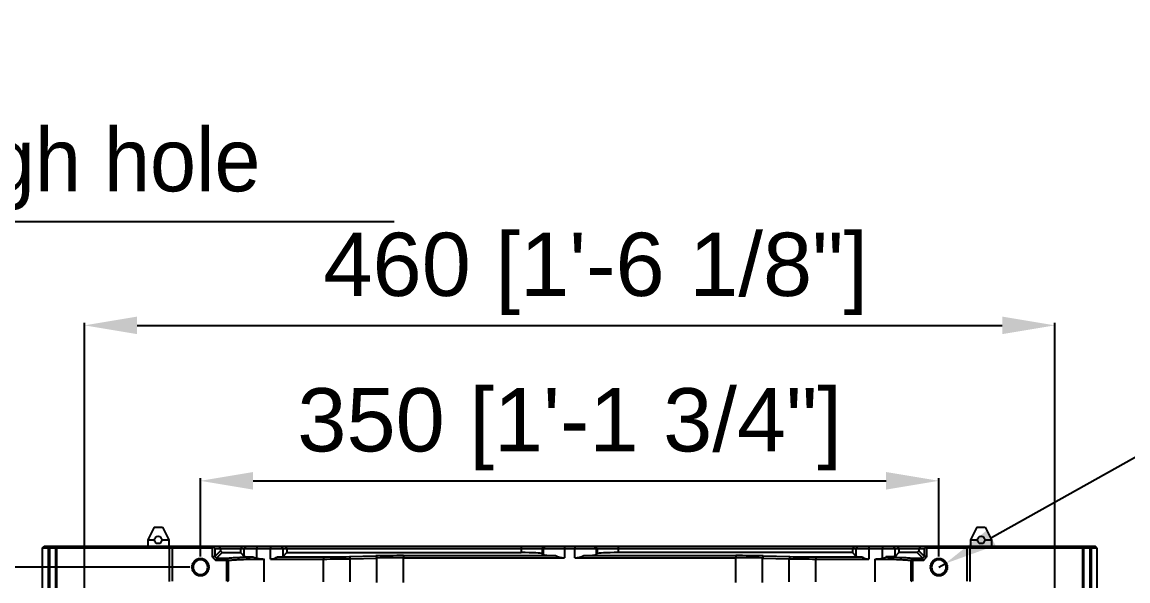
# Model space of a CAD drawing. Header units: millimetres. Extents: x -1070 to 42146, y 1440 to 12921.
# Drawn here: x 6735 to 7259, y 3751 to 4016 of the extents above; entities that cross this region are included whole.
import ezdxf

# ---------------------------------------------------------------- set-up
doc = ezdxf.new("R2010")
doc.units = ezdxf.units.MM
doc.linetypes.add('HIDDEN', pattern=[0.2, 0.1, -0.1])
for name, color, linetype in [('DIM', 4, 'Continuous'), ('DINGWEIZHU实线CONTINUOUS', 7, 'Continuous'), ('DW-PLUS-XIANGTI隐藏线HIDDEN', 7, 'Continuous')]:
    doc.layers.add(name, color=color, linetype=linetype)
doc.styles.get("Standard").update_dxf_attribs({"font": 'arial.ttf'})
doc.dimstyles.new('ISO-200', dxfattribs={"dimtxt": 30, "dimasz": 25, "dimexe": 1.25, "dimexo": 5, "dimgap": 5, "dimtad": 1, "dimtoh": 1, "dimdec": 1, "dimdsep": 46, "dimtxsty": 'Standard', "dimcen": 2.5, "dimadec": 0, "dimazin": 0, "dimtfac": 1, "dimtdec": 1, "dimtmove": 0, "dimatfit": 3, "dimfxl": 1, "dimarcsym": 0})

# ---------------------------------------------------------------- blocks, each defined once
blk = doc.blocks.new('*D143')
at = {"layer": 'Defpoints', "color": 0, "transparency": 16777216}
for p in [(7224.27, 3872.5), (6764.27, 3662.83), (7224.27, 3662.83)]:
    blk.add_point(p, dxfattribs=at)
at = {"layer": 'DIM', "color": 0, "lineweight": -2, "transparency": 16777216}
for p, q in [((6764.27, 3667.83), (6764.27, 3873.75)), ((7224.27, 3667.83), (7224.27, 3873.75)), ((6789.27, 3872.5), (7199.27, 3872.5))]:
    blk.add_line(p, q, dxfattribs=at)
at = {"layer": 'DIM', "color": 0, "transparency": 16777216}
for points in [[(6789.27, 3876.66), (6789.27, 3868.33), (6764.27, 3872.5)], [(7199.27, 3876.66), (7199.27, 3868.33), (7224.27, 3872.5)]]:
    blk.add_solid(points, dxfattribs=at)
at = {"layer": 'DIM', "color": 0, "lineweight": -3, "transparency": 16777216, "insert": (7006.63, 3896.92), "char_height": 30, "attachment_point": 5}
blk.add_mtext('460 [1\'-6 1/8"]', dxfattribs=at)
blk = doc.blocks.new('*D144')
at = {"layer": 'Defpoints', "color": 0, "transparency": 16777216}
for p in [(7169.27, 3798.77), (6819.27, 3757.83), (7169.27, 3757.83)]:
    blk.add_point(p, dxfattribs=at)
at = {"layer": 'DIM', "color": 0, "lineweight": -2, "transparency": 16777216}
for p, q in [((6819.27, 3762.83), (6819.27, 3800.02)), ((7169.27, 3762.83), (7169.27, 3800.02)), ((6844.27, 3798.77), (7144.27, 3798.77))]:
    blk.add_line(p, q, dxfattribs=at)
at = {"layer": 'DIM', "color": 0, "transparency": 16777216}
for points in [[(6844.27, 3802.94), (6844.27, 3794.6), (6819.27, 3798.77)], [(7144.27, 3802.94), (7144.27, 3794.6), (7169.27, 3798.77)]]:
    blk.add_solid(points, dxfattribs=at)
at = {"layer": 'DIM', "color": 0, "lineweight": -3, "transparency": 16777216, "insert": (6994.27, 3823.19), "char_height": 30, "attachment_point": 5}
blk.add_mtext('350 [1\'-1 3/4"]', dxfattribs=at)
blk = doc.blocks.new('*D145')
at = {"layer": 'Defpoints', "color": 0, "transparency": 16777216}
for p in [(6819.27, 3757.83), (6661.75, 2777.83), (6819.27, 2777.83)]:
    blk.add_point(p, dxfattribs=at)
at = {"layer": 'DIM', "color": 0, "lineweight": -2, "transparency": 16777216}
for p, q in [((6814.27, 3757.83), (6660.5, 3757.83)), ((6661.75, 3732.83), (6661.75, 2802.83)), ((6814.27, 2777.83), (6660.5, 2777.83))]:
    blk.add_line(p, q, dxfattribs=at)
at = {"layer": 'DIM', "color": 0, "transparency": 16777216}
for points in [[(6657.58, 3732.83), (6665.92, 3732.83), (6661.75, 3757.83)], [(6657.58, 2802.83), (6665.92, 2802.83), (6661.75, 2777.83)]]:
    blk.add_solid(points, dxfattribs=at)
at = {"layer": 'DIM', "color": 0, "lineweight": -3, "transparency": 16777216, "insert": (6637.33, 3267.83), "char_height": 30, "attachment_point": 5, "rotation": 90}
blk.add_mtext('980 [3\'-2 5/8"]', dxfattribs=at)
blk = doc.blocks.new('*D114')
at = {"layer": 'Defpoints', "color": 0, "transparency": 16777216}
for p in [(6349.09, 3665.69), (6347.28, 3659.97)]:
    blk.add_point(p, dxfattribs=at)
at = {"layer": 'DIM', "color": 0, "lineweight": -2, "transparency": 16777216}
for p, q in [((6430.34, 3921.55), (6356.66, 3689.51)), ((6911.05, 3921.55), (6430.34, 3921.55)), ((6347.28, 3659.97), (6349.09, 3665.69)), ((6339.71, 3636.14), (6332.15, 3612.31))]:
    blk.add_line(p, q, dxfattribs=at)
at = {"layer": 'DIM', "color": 0, "transparency": 16777216}
for points in [[(6352.69, 3690.77), (6360.63, 3688.25), (6349.09, 3665.69)], [(6335.74, 3637.4), (6343.68, 3634.88), (6347.28, 3659.97)]]:
    blk.add_solid(points, dxfattribs=at)
at = {"layer": 'DIM', "color": 0, "lineweight": -3, "transparency": 16777216, "insert": (6673.2, 3946.55), "char_height": 30, "attachment_point": 5}
blk.add_mtext('{\\fGulim|b0|i0|c134|p0;4-\\fGulim|b0|i0|c0|p0;%%C\\fGulim|b0|i0|c134|p0;6.5 through hole}', dxfattribs=at)
blk = doc.blocks.new('*D116')
at = {"layer": 'Defpoints', "color": 0, "transparency": 16777216}
for p in [(7227.33, 3664.53), (7224.27, 3662.83)]:
    blk.add_point(p, dxfattribs=at)
at = {"layer": 'DIM', "color": 0, "lineweight": -2, "transparency": 16777216}
for p, q in [((7328.83, 3721.32), (7249.15, 3676.74)), ((7609.55, 3721.32), (7328.83, 3721.32)), ((7224.27, 3662.83), (7227.33, 3664.53))]:
    blk.add_line(p, q, dxfattribs=at)
at = {"layer": 'DIM', "color": 0, "transparency": 16777216}
blk.add_solid([(7247.11, 3680.38), (7251.18, 3673.1), (7227.33, 3664.53)], dxfattribs=at)
at = {"layer": 'DIM', "color": 0, "lineweight": -3, "transparency": 16777216, "insert": (7471.69, 3741.32), "char_height": 30, "width": 90.4762, "attachment_point": 5}
blk.add_mtext('{\\fGulim|b0|i0|c134|p0;4-\\fGulim|b0|i0|c0|p0;%%C\\fGulim|b0|i0|c134|p0;8*20mm}', dxfattribs=at)
blk = doc.blocks.new('*D117')
at = {"layer": 'Defpoints', "color": 0, "transparency": 16777216}
for p in [(7169.27, 3757.83), (7172.33, 3759.53)]:
    blk.add_point(p, dxfattribs=at)
at = {"layer": 'DIM', "color": 0, "lineweight": -2, "transparency": 16777216}
for p, q in [((7273.83, 3816.32), (7194.15, 3771.74)), ((7597.41, 3816.32), (7273.83, 3816.32)), ((7169.27, 3757.83), (7172.33, 3759.53))]:
    blk.add_line(p, q, dxfattribs=at)
at = {"layer": 'DIM', "color": 0, "transparency": 16777216}
blk.add_solid([(7192.11, 3775.38), (7196.18, 3768.1), (7172.33, 3759.53)], dxfattribs=at)
at = {"layer": 'DIM', "color": 0, "lineweight": -3, "transparency": 16777216, "insert": (7438.12, 3861.32), "char_height": 30, "width": 329.3045, "attachment_point": 5}
blk.add_mtext('{\\fGulim|b0|i0|c134|p0;4-M8 through hole}', dxfattribs=at)

msp = doc.modelspace()

# ---------------------------------------------------------------- linework, layer by layer
at = {"color": 7, "linetype": 'Continuous', "lineweight": -3}
for p, q in [((7187.275, 3776.726), (7184.275, 3770.726)), ((7187.275, 3776.726), (7191.275, 3776.726)), ((7191.275, 3776.726), (7194.275, 3770.726)), ((7184.275, 3770.726), (7184.275, 3767.726)), ((7184.275, 3770.726), (7187.525, 3770.726)), ((7191.025, 3770.726), (7194.275, 3770.726)), ((7194.275, 3770.726), (7194.275, 3767.726)), ((6744.375, 3766.926), (6745.175, 3767.726)), ((6744.375, 3684.931), (6744.375, 3766.926)), ((6744.375, 3766.926), (6747.082, 3766.926)), ((6745.175, 3767.726), (6747.082, 3767.726)), ((6747.082, 3767.726), (6747.647, 3767.726)), ((6747.647, 3767.726), (6747.082, 3766.926)), ((6747.082, 3766.926), (6747.789, 3766.926)), ((6747.082, 3766.926), (6747.082, 3684.706)), ((6747.647, 3767.726), (6747.789, 3767.726)), ((6747.789, 3767.726), (6750.752, 3767.726)), ((6747.789, 3767.726), (6747.789, 3766.926)), ((6747.789, 3766.926), (6747.789, 3684.668)), ((6747.789, 3766.926), (6750.752, 3766.926)), ((6750.752, 3767.726), (6751.813, 3767.726)), ((6750.752, 3767.726), (6750.752, 3766.926)), ((6750.752, 3766.926), (6751.247, 3766.926)), ((6750.752, 3684.668), (6750.752, 3766.926)), ((6751.459, 3767.226), (6751.247, 3766.926)), ((6751.247, 3766.926), (6751.813, 3766.926)), ((6751.247, 3684.641), (6751.247, 3766.926)), ((6751.813, 3767.726), (6751.459, 3767.226)), ((6751.813, 3767.726), (6794.175, 3767.726)), ((6751.813, 3766.926), (6794.175, 3766.926)), ((6794.175, 3767.726), (6795.275, 3767.726)), ((6794.175, 3766.926), (6795.275, 3766.926)), ((6795.275, 3767.726), (6795.775, 3767.726)), ((6795.275, 3766.926), (6795.775, 3766.926)), ((6795.775, 3767.726), (6802.775, 3767.726)), ((6795.775, 3766.926), (6802.775, 3766.926)), ((6802.775, 3767.726), (6803.275, 3767.726)), ((6802.775, 3766.926), (6803.275, 3766.926)), ((6803.275, 3767.726), (6804.375, 3767.726)), ((6803.275, 3766.926), (6804.375, 3766.926)), ((6804.375, 3767.726), (6804.677, 3767.726)), ((6804.375, 3766.926), (6804.677, 3766.926)), ((6804.677, 3767.726), (6804.877, 3767.726)), ((6804.677, 3766.926), (6804.877, 3767.009)), ((6804.677, 3750.993), (6804.677, 3766.926)), ((6804.877, 3767.726), (6805.174, 3767.726)), ((6805.174, 3767.726), (6804.877, 3767.009)), ((6804.877, 3767.009), (6805.174, 3767.009)), ((6805.174, 3767.726), (6805.842, 3767.726)), ((6805.174, 3767.009), (6805.842, 3767.009)), ((6805.842, 3767.726), (6806.139, 3767.726)), ((6805.998, 3767.384), (6805.842, 3767.009)), ((6805.842, 3767.009), (6806.042, 3766.926)), ((6806.139, 3767.726), (6805.998, 3767.384)), ((6806.042, 3766.926), (6825.069, 3766.926)), ((6806.042, 3752.07), (6806.042, 3766.926)), ((6806.139, 3767.726), (6825.058, 3767.726)), ((6825.058, 3767.726), (6825.069, 3767.726)), ((6825.463, 3767.3), (6825.058, 3767.726)), ((6825.069, 3767.726), (6825.463, 3767.726)), ((6825.069, 3766.926), (6825.463, 3767.3)), ((6825.069, 3762.588), (6825.069, 3766.926)), ((6825.069, 3762.588), (6825.91, 3762.962)), ((6825.463, 3767.726), (6826.068, 3767.726)), ((6826.068, 3766.726), (6825.463, 3767.3)), ((6826.068, 3762.82), (6825.91, 3762.962)), ((6825.91, 3762.962), (6827.011, 3761.861)), ((6826.068, 3767.726), (6827.826, 3767.726)), ((6826.068, 3766.726), (6826.068, 3762.82)), ((6826.068, 3766.726), (6827.826, 3766.726)), ((6826.068, 3762.82), (6828.775, 3765.527)), ((6826.869, 3762.019), (6829.576, 3764.726)), ((6827.826, 3767.726), (6828.775, 3767.726)), ((6828.775, 3766.726), (6827.826, 3767.726)), ((6827.826, 3766.726), (6828.775, 3766.726)), ((6828.775, 3767.726), (6838.275, 3767.726)), ((6828.775, 3766.726), (6828.775, 3765.527)), ((6828.775, 3766.726), (6838.275, 3766.726)), ((6828.775, 3765.527), (6829.576, 3764.726)), ((6829.576, 3764.726), (6838.275, 3764.726)), ((6838.275, 3767.726), (6839.224, 3767.726)), ((6838.275, 3766.726), (6839.224, 3767.726)), ((6838.275, 3766.726), (6838.275, 3764.726)), ((6838.275, 3766.726), (6839.224, 3766.726)), ((6838.275, 3764.726), (6840.068, 3762.933)), ((6839.224, 3767.726), (6840.068, 3767.726)), ((6839.224, 3766.726), (6840.068, 3766.726)), ((6840.068, 3767.726), (6841.066, 3767.726)), ((6841.066, 3767.726), (6840.068, 3766.726)), ((6840.068, 3766.726), (6841.929, 3766.726)), ((6840.068, 3762.933), (6840.068, 3766.726)), ((6841.066, 3767.726), (6841.145, 3767.726)), ((6841.145, 3767.726), (6842.618, 3767.726)), ((6841.929, 3766.726), (6843.151, 3766.726)), ((6842.618, 3767.726), (6843.64, 3767.726)), ((6843.151, 3766.726), (6843.837, 3766.726)), ((6843.64, 3767.726), (6846.059, 3767.726)), ((6843.837, 3766.726), (6846.059, 3766.726)), ((6846.059, 3767.726), (6852.49, 3767.726)), ((6846.059, 3767.726), (6846.059, 3766.726)), ((6846.059, 3762.007), (6846.059, 3766.726)), ((6846.059, 3766.726), (6852.49, 3766.726)), ((6852.49, 3767.726), (6853.136, 3767.726)), ((6852.49, 3767.726), (6852.49, 3766.726)), ((6852.49, 3766.726), (6853.246, 3766.726)), ((6852.49, 3761.686), (6852.49, 3766.726)), ((6853.136, 3767.726), (6854.909, 3767.726)), ((6853.246, 3766.726), (6854.712, 3766.726)), ((6854.712, 3766.726), (6855.398, 3766.726)), ((6854.909, 3767.726), (6855.932, 3767.726)), ((6855.398, 3766.726), (6856.62, 3766.726)), ((6855.932, 3767.726), (6857.483, 3767.726)), ((6856.62, 3766.726), (6858.394, 3766.726)), ((6857.483, 3767.726), (6858.481, 3767.726)), ((6857.483, 3767.726), (6858.481, 3766.726)), ((6858.394, 3766.726), (6858.481, 3766.726)), ((6858.481, 3767.726), (6859.326, 3767.726)), ((6858.481, 3762.933), (6858.481, 3766.726)), ((6858.481, 3766.726), (6859.326, 3766.726)), ((6858.481, 3762.933), (6860.275, 3764.726)), ((6859.326, 3767.726), (6860.275, 3767.726)), ((6860.275, 3766.726), (6859.326, 3767.726)), ((6859.326, 3766.726), (6860.275, 3766.726)), ((6860.275, 3767.726), (6971.285, 3767.726)), ((6860.275, 3766.726), (6860.275, 3764.726)), ((6860.275, 3766.726), (6971.285, 3766.726)), ((6860.275, 3764.726), (6971.285, 3764.726)), ((6889.88, 3762.827), (6902.486, 3763.135)), ((6902.486, 3763.135), (6902.909, 3762.136)), ((6915.587, 3763.287), (6915.587, 3762.289)), ((6915.587, 3763.287), (6987.503, 3763.287)), ((6971.285, 3767.726), (6972.415, 3767.726)), ((6971.285, 3767.726), (6971.285, 3766.726)), ((6971.285, 3766.726), (6972.295, 3766.726)), ((6971.285, 3766.726), (6971.285, 3764.726)), ((6972.295, 3766.726), (6973.295, 3766.726)), ((6972.415, 3767.726), (6973.511, 3767.726)), ((6973.295, 3766.726), (6979.766, 3766.726)), ((6973.511, 3767.726), (6979.252, 3767.726)), ((6979.252, 3767.726), (6982.15, 3767.726)), ((6979.766, 3766.726), (6981.271, 3766.726)), ((6982.27, 3767.726), (6981.271, 3766.726)), ((6981.271, 3766.726), (6981.271, 3764.229)), ((6981.271, 3766.726), (6981.766, 3766.726)), ((6981.271, 3764.229), (6981.766, 3763.734)), ((6982.765, 3767.726), (6981.766, 3766.726)), ((6981.766, 3766.726), (6983.851, 3766.726)), ((6981.766, 3766.726), (6981.766, 3763.734)), ((6982.15, 3767.726), (6982.27, 3767.726)), ((6982.27, 3767.726), (6982.765, 3767.726)), ((6982.765, 3767.726), (6982.863, 3767.726)), ((6982.863, 3767.726), (6984.123, 3767.726)), ((6983.851, 3766.726), (6985.245, 3766.726)), ((6984.123, 3767.726), (6989.062, 3767.726)), ((6985.245, 3766.726), (6989.742, 3766.726)), ((6989.062, 3767.726), (6991.753, 3767.726)), ((6989.742, 3766.726), (6991.753, 3766.726)), ((6991.753, 3767.726), (6996.797, 3767.726)), ((6991.753, 3767.726), (6991.753, 3766.726)), ((6991.753, 3766.726), (6991.753, 3762.289)), ((6991.753, 3766.726), (6996.797, 3766.726)), ((6996.797, 3767.726), (6997.721, 3767.726)), ((6996.797, 3767.726), (6996.797, 3766.726)), ((6996.797, 3762.289), (6996.797, 3766.726)), ((6996.797, 3766.726), (6997.807, 3766.726)), ((6997.721, 3767.726), (6999.488, 3767.726)), ((6997.807, 3766.726), (6998.807, 3766.726)), ((6998.807, 3766.726), (7003.304, 3766.726)), ((6999.488, 3767.726), (7004.426, 3767.726)), ((7001.046, 3763.287), (7072.962, 3763.287)), ((7003.304, 3766.726), (7006.679, 3766.726)), ((7004.426, 3767.726), (7005.784, 3767.726)), ((7005.784, 3767.726), (7006.279, 3767.726)), ((7005.784, 3767.726), (7006.783, 3766.726)), ((7006.279, 3767.726), (7006.624, 3767.726)), ((7006.279, 3767.726), (7007.278, 3766.726)), ((7006.624, 3767.726), (7007.939, 3767.726)), ((7006.679, 3766.726), (7006.783, 3766.726)), ((7006.783, 3766.726), (7007.278, 3766.726)), ((7006.783, 3766.726), (7006.783, 3763.734)), ((7007.278, 3764.229), (7006.783, 3763.734)), ((7007.278, 3766.726), (7007.382, 3766.726)), ((7007.278, 3766.726), (7007.278, 3764.229)), ((7007.382, 3766.726), (7008.783, 3766.726)), ((7007.939, 3767.726), (7009.297, 3767.726)), ((7008.783, 3766.726), (7015.254, 3766.726)), ((7009.297, 3767.726), (7015.038, 3767.726)), ((7015.038, 3767.726), (7017.264, 3767.726)), ((7015.254, 3766.726), (7017.264, 3766.726)), ((7017.264, 3767.726), (7128.275, 3767.726)), ((7017.264, 3767.726), (7017.264, 3766.726)), ((7017.264, 3766.726), (7128.275, 3766.726)), ((7017.264, 3766.726), (7017.264, 3764.726)), ((7128.275, 3764.726), (7017.264, 3764.726)), ((7072.962, 3763.287), (7072.962, 3762.289)), ((7086.063, 3763.135), (7085.64, 3762.136)), ((7086.063, 3763.135), (7098.669, 3762.827)), ((7128.275, 3767.726), (7129.224, 3767.726)), ((7128.275, 3766.726), (7129.224, 3767.726)), ((7128.275, 3766.726), (7128.275, 3764.726)), ((7128.275, 3766.726), (7129.224, 3766.726)), ((7130.068, 3762.933), (7128.275, 3764.726)), ((7129.224, 3767.726), (7130.068, 3767.726)), ((7129.224, 3766.726), (7130.068, 3766.726)), ((7130.068, 3767.726), (7131.066, 3767.726)), ((7131.066, 3767.726), (7130.068, 3766.726)), ((7130.068, 3766.726), (7131.929, 3766.726)), ((7130.068, 3762.933), (7130.068, 3766.726)), ((7131.066, 3767.726), (7131.145, 3767.726)), ((7131.145, 3767.726), (7132.618, 3767.726)), ((7131.929, 3766.726), (7133.151, 3766.726)), ((7132.618, 3767.726), (7133.64, 3767.726)), ((7133.151, 3766.726), (7133.837, 3766.726)), ((7133.64, 3767.726), (7136.059, 3767.726)), ((7133.837, 3766.726), (7136.059, 3766.726)), ((7136.059, 3767.726), (7142.49, 3767.726)), ((7136.059, 3767.726), (7136.059, 3766.726)), ((7136.059, 3766.726), (7142.49, 3766.726)), ((7136.059, 3766.726), (7136.059, 3761.686)), ((7142.49, 3767.726), (7143.136, 3767.726)), ((7142.49, 3767.726), (7142.49, 3766.726)), ((7142.49, 3762.007), (7142.49, 3766.726)), ((7142.49, 3766.726), (7143.246, 3766.726)), ((7143.136, 3767.726), (7144.909, 3767.726)), ((7143.246, 3766.726), (7144.712, 3766.726)), ((7144.712, 3766.726), (7145.398, 3766.726)), ((7144.909, 3767.726), (7145.931, 3767.726)), ((7145.398, 3766.726), (7146.62, 3766.726)), ((7145.931, 3767.726), (7147.483, 3767.726)), ((7146.62, 3766.726), (7148.394, 3766.726)), ((7147.483, 3767.726), (7148.481, 3767.726)), ((7147.483, 3767.726), (7148.481, 3766.726)), ((7148.394, 3766.726), (7148.481, 3766.726)), ((7148.481, 3767.726), (7149.326, 3767.726)), ((7148.481, 3766.726), (7149.326, 3766.726)), ((7148.481, 3762.933), (7148.481, 3766.726)), ((7150.275, 3764.726), (7148.481, 3762.933)), ((7149.326, 3767.726), (7150.275, 3767.726)), ((7150.275, 3766.726), (7149.326, 3767.726)), ((7149.326, 3766.726), (7150.275, 3766.726)), ((7150.275, 3767.726), (7159.775, 3767.726)), ((7150.275, 3766.726), (7159.775, 3766.726)), ((7150.275, 3766.726), (7150.275, 3764.726)), ((7158.973, 3764.726), (7150.275, 3764.726)), ((7158.973, 3764.726), (7159.775, 3765.527)), ((7158.973, 3764.726), (7161.68, 3762.019)), ((7159.775, 3767.726), (7160.724, 3767.726)), ((7159.775, 3766.726), (7160.724, 3767.726)), ((7159.775, 3766.726), (7159.775, 3765.527)), ((7159.775, 3766.726), (7160.724, 3766.726)), ((7159.775, 3765.527), (7162.482, 3762.82)), ((7160.724, 3767.726), (7162.482, 3767.726)), ((7160.724, 3766.726), (7162.482, 3766.726)), ((7161.538, 3761.861), (7162.639, 3762.962)), ((7162.482, 3767.726), (7163.086, 3767.726)), ((7163.086, 3767.3), (7162.482, 3766.726)), ((7162.482, 3762.82), (7162.482, 3766.726)), ((7162.639, 3762.962), (7162.482, 3762.82)), ((7162.639, 3762.962), (7163.48, 3762.588)), ((7163.086, 3767.726), (7163.48, 3767.726)), ((7163.491, 3767.726), (7163.086, 3767.3)), ((7163.086, 3767.3), (7163.48, 3766.926)), ((7163.48, 3767.726), (7163.491, 3767.726)), ((7163.48, 3766.926), (7163.48, 3762.588)), ((7163.48, 3766.926), (7182.507, 3766.926)), ((7163.491, 3767.726), (7182.41, 3767.726)), ((7182.41, 3767.726), (7182.707, 3767.726)), ((7182.551, 3767.384), (7182.41, 3767.726)), ((7182.507, 3766.926), (7182.707, 3767.009)), ((7182.507, 3766.926), (7182.507, 3752.071)), ((7182.707, 3767.009), (7182.551, 3767.384)), ((7182.707, 3767.726), (7183.375, 3767.726)), ((7183.375, 3767.009), (7182.707, 3767.009)), ((7183.375, 3767.726), (7183.672, 3767.726)), ((7183.672, 3767.009), (7183.375, 3767.726)), ((7183.672, 3767.009), (7183.375, 3767.009)), ((7183.672, 3767.726), (7183.872, 3767.726)), ((7183.672, 3767.009), (7183.872, 3766.926)), ((7183.872, 3767.726), (7184.175, 3767.726)), ((7183.872, 3766.926), (7184.175, 3766.926)), ((7183.872, 3766.926), (7183.872, 3750.993)), ((7184.175, 3767.726), (7185.275, 3767.726)), ((7184.175, 3766.926), (7185.275, 3766.926)), ((7185.275, 3767.726), (7185.775, 3767.726)), ((7185.275, 3766.926), (7185.775, 3766.926)), ((7185.775, 3767.726), (7192.775, 3767.726)), ((7185.775, 3766.926), (7192.775, 3766.926)), ((7192.775, 3767.726), (7193.275, 3767.726)), ((7192.775, 3766.926), (7193.275, 3766.926)), ((7193.275, 3767.726), (7194.375, 3767.726)), ((7193.275, 3766.926), (7194.375, 3766.926)), ((7194.375, 3767.726), (7236.736, 3767.726)), ((7194.375, 3766.926), (7236.736, 3766.926)), ((7236.736, 3767.726), (7237.797, 3767.726)), ((7236.736, 3767.726), (7237.09, 3767.226)), ((7236.736, 3766.926), (7237.302, 3766.926)), ((7237.09, 3767.226), (7237.302, 3766.926)), ((7237.302, 3766.926), (7237.797, 3766.926)), ((7237.302, 3766.926), (7237.302, 3684.641)), ((7237.797, 3767.726), (7240.76, 3767.726)), ((7237.797, 3767.726), (7237.797, 3766.926)), ((7237.797, 3766.926), (7237.797, 3684.668)), ((7237.797, 3766.926), (7240.76, 3766.926)), ((7240.76, 3767.726), (7240.902, 3767.726)), ((7240.76, 3767.726), (7240.76, 3766.926)), ((7240.76, 3766.926), (7241.467, 3766.926)), ((7240.76, 3766.926), (7240.76, 3684.668)), ((7240.902, 3767.726), (7241.467, 3767.726)), ((7240.902, 3767.726), (7241.467, 3766.926)), ((7241.467, 3767.726), (7243.375, 3767.726)), ((7241.467, 3766.926), (7241.467, 3684.706)), ((7241.467, 3766.926), (7244.175, 3766.926)), ((7244.175, 3766.926), (7243.375, 3767.726)), ((7244.175, 3766.926), (7244.175, 3684.931)), ((6825.069, 3762.588), (6826.637, 3761.02)), ((6827.011, 3761.861), (6826.637, 3761.02)), ((6831.694, 3761.02), (6826.637, 3761.02)), ((6827.011, 3761.861), (6826.869, 3762.019)), ((6826.869, 3762.019), (6831.551, 3762.019)), ((6832.05, 3761.288), (6831.694, 3761.02)), ((6831.694, 3761.02), (6831.694, 3751.105)), ((6832.45, 3761.013), (6832.45, 3751.303)), ((6849.477, 3760.927), (6849.477, 3761.686)), ((6849.477, 3751.627), (6849.477, 3760.927)), ((6852.49, 3761.686), (6877.624, 3761.686)), ((6855.726, 3762.684), (6877.624, 3762.684)), ((6877.624, 3762.684), (6877.624, 3761.686)), ((6877.624, 3750.889), (6877.624, 3761.686)), ((6889.88, 3762.827), (6890.302, 3761.828)), ((6890.302, 3761.828), (6902.909, 3762.136)), ((6890.302, 3750.794), (6890.302, 3761.828)), ((6902.909, 3750.589), (6902.909, 3762.136)), ((6915.587, 3762.289), (6991.753, 3762.289)), ((6915.587, 3750.487), (6915.587, 3762.289)), ((6996.797, 3762.289), (7072.962, 3762.289)), ((7072.962, 3750.487), (7072.962, 3762.289)), ((7085.64, 3762.136), (7098.247, 3761.828)), ((7085.64, 3750.589), (7085.64, 3762.136)), ((7098.669, 3762.827), (7098.247, 3761.828)), ((7098.247, 3750.794), (7098.247, 3761.828)), ((7110.925, 3762.684), (7110.925, 3761.686)), ((7110.925, 3762.684), (7132.823, 3762.684)), ((7110.925, 3761.686), (7136.059, 3761.686)), ((7110.925, 3750.889), (7110.925, 3761.686)), ((7139.073, 3760.927), (7139.073, 3761.686)), ((7139.073, 3751.627), (7139.073, 3760.927)), ((7156.099, 3751.303), (7156.099, 3761.013)), ((7156.855, 3761.02), (7156.499, 3761.288)), ((7161.913, 3761.02), (7156.855, 3761.02)), ((7156.855, 3751.105), (7156.855, 3761.02)), ((7156.998, 3762.019), (7161.68, 3762.019)), ((7161.68, 3762.019), (7161.538, 3761.861)), ((7161.913, 3761.02), (7161.538, 3761.861)), ((7161.913, 3761.02), (7163.48, 3762.588)), ((6806.042, 3751.105), (6806.042, 3752.07)), ((6849.477, 3750.854), (6849.477, 3751.627)), ((7139.073, 3750.854), (7139.073, 3751.627)), ((7182.507, 3752.071), (7182.507, 3751.105))]:
    msp.add_line(p, q, dxfattribs=at)
msp.add_circle((7189.275, 3770.726), 1.75, dxfattribs=at)
for centre, radius, start, end in [((6915.167, 3235.612), 527.675, 89.95436, 91.37695), ((7073.081, 3209.72), 553.568, 88.65632, 90.01237), ((6819.275, 3757.826), 4, 142.45661, 180), ((6819.275, 3757.826), 4, 180, 217.54339), ((6819.275, 3757.826), 3.5, 130, 180), ((6819.275, 3757.826), 3.5, 180, 230), ((6819.275, 3757.826), 4, 37.54339, 142.45661), ((6819.275, 3757.826), 3.5, 50, 130), ((6819.275, 3757.826), 3.5, 0, 50), ((6819.275, 3757.826), 3.5, 310, 0), ((6819.275, 3757.826), 4, 0, 37.54339), ((6819.275, 3757.826), 4, 322.45661, 0), ((6887.456, 3799.599), 67.362, 213.9097, 214.66197), ((6850.698, 3788.039), 32.609, 235.1192, 235.97317), ((6877.733, 4280.753), 518.068, 269.9879, 271.3434), ((6877.737, 4316.093), 554.407, 269.98831, 271.29863), ((6915.18, 3268.097), 494.191, 89.95284, 91.42283), ((7073.078, 3243.853), 518.436, 88.61154, 90.01278), ((7110.52, 4290.095), 528.41, 268.66914, 270.04393), ((7110.534, 4256.464), 493.78, 268.62326, 270.04543), ((7139.069, 3779.81), 18.124, 270.01101, 273.60128), ((7138.999, 3780.665), 18.981, 273.64889, 280.59577), ((7137.851, 3788.039), 32.609, 304.02683, 304.8808), ((7101.093, 3799.599), 67.362, 325.33803, 326.0903), ((7169.275, 3757.826), 4, 142.45661, 180), ((7169.275, 3757.826), 4, 180, 217.54339), ((7169.275, 3757.826), 3.5, 130, 180), ((7169.275, 3757.826), 3.5, 180, 230), ((7169.275, 3757.826), 4, 37.54339, 142.45661), ((7169.275, 3757.826), 3.5, 50, 130), ((7169.275, 3757.826), 3.5, 0, 50), ((7169.275, 3757.826), 3.5, 310, 0), ((7169.275, 3757.826), 4, 0, 37.54339), ((7169.275, 3757.826), 4, 322.45661, 0), ((6819.275, 3757.826), 4, 217.54339, 322.45661), ((6819.275, 3757.826), 3.5, 230, 310), ((7169.275, 3757.826), 4, 217.54339, 322.45661), ((7169.275, 3757.826), 3.5, 230, 310), ((6851.523, 3723.586), 33.645, 124.5322, 125.62547), ((7137.026, 3723.586), 33.645, 54.37453, 55.4678)]:
    msp.add_arc(centre, radius, start, end, dxfattribs=at)
for centre, major_axis, ratio, start_param, end_param in [((6971.285, 3764.202), (10, 0), 0.0524078, 0.0523599, 1.5707963), ((6991.753, 3763.762), (10, 0), 0.0524078, -3.0892328, -2.0096635), ((6991.753, 3772.826), (0, 10.538), 0.9489646, -3.5804598, -3.1415927), ((6996.797, 3772.826), (0, 10.538), 0.9489646, -3.1415927, -2.7027255), ((6996.797, 3763.762), (10, 0), 0.0524078, -1.1319291, -0.0523599), ((7017.264, 3764.202), (10, 0), 0.0524078, 1.5707963, 3.0892328), ((6852.49, 3768.009), (0, 6.323), 0.9489646, -3.1415927, -2.9541451), ((6852.49, 3768.009), (0, 6.323), 0.9489646, -2.9541451, -2.57188), ((6852.49, 3762.949), (6, 0), 0.0524078, -1.0010837, -0.0523599), ((7136.059, 3762.949), (6, 0), 0.0524078, -3.0892328, -2.140509), ((7136.059, 3768.009), (0, 6.323), 0.9489646, -3.7113053, -3.1415927)]:
    msp.add_ellipse(centre, major_axis=major_axis, ratio=ratio, start_param=start_param, end_param=end_param, dxfattribs=at)
for points, knots in [([(6831.551, 3762.019), (6832.2, 3762.116), (6833.797, 3762.264), (6835.396, 3762.361), (6836.341, 3762.408)], [0, 0, 0, 0, 0.4094654, 1, 1, 1, 1]), ([(6832.45, 3761.013), (6833.067, 3761.113), (6834.595, 3761.263), (6836.125, 3761.361), (6837.032, 3761.409)], [0, 0, 0, 0, 0.4073508, 1, 1, 1, 1]), ([(6836.34, 3762.408), (6836.933, 3762.438), (6839.605, 3762.555), (6842.279, 3762.617), (6844.36, 3762.648)], [0, 0, 0, 0, 0.2218434, 1, 1, 1, 1]), ([(6837.032, 3761.41), (6837.928, 3761.457), (6842.074, 3761.632), (6846.225, 3761.686), (6849.477, 3761.686)], [0, 0, 0, 0, 0.2163805, 1, 1, 1, 1]), ([(6840.068, 3762.933), (6840.098, 3762.903), (6840.235, 3762.875), (6840.484, 3762.828), (6840.876, 3762.79), (6841.385, 3762.75), (6842.006, 3762.716), (6843.009, 3762.675), (6843.805, 3762.656), (6844.36, 3762.648)], [0, 0, 0, 0, 0.0297342, 0.0904242, 0.1815546, 0.3010323, 0.4462395, 0.6138886, 1, 1, 1, 1]), ([(7139.073, 3761.686), (7140.211, 3761.686), (7144.36, 3761.663), (7148.511, 3761.569), (7151.517, 3761.41)], [0, 0, 0, 0, 0.2743539, 1, 1, 1, 1]), ([(7148.481, 3762.933), (7148.451, 3762.903), (7148.314, 3762.875), (7148.065, 3762.828), (7147.673, 3762.79), (7147.165, 3762.75), (7146.543, 3762.716), (7145.54, 3762.675), (7144.744, 3762.656), (7144.189, 3762.648)], [0, 0, 0, 0, 0.0297342, 0.0904242, 0.1815546, 0.3010323, 0.4462395, 0.6138886, 1, 1, 1, 1]), ([(7144.189, 3762.648), (7144.923, 3762.637), (7147.597, 3762.588), (7150.271, 3762.506), (7152.209, 3762.408)], [0, 0, 0, 0, 0.2745398, 1, 1, 1, 1]), ([(7151.517, 3761.409), (7152.424, 3761.361), (7153.954, 3761.263), (7155.482, 3761.113), (7156.099, 3761.013)], [0, 0, 0, 0, 0.5926492, 1, 1, 1, 1]), ([(7152.208, 3762.408), (7153.153, 3762.361), (7154.752, 3762.264), (7156.349, 3762.116), (7156.998, 3762.019)], [0, 0, 0, 0, 0.5905346, 1, 1, 1, 1])]:
    msp.add_open_spline(points, degree=3, knots=knots, dxfattribs=at)
for points in [[(6844.36, 3762.648), (6844.886, 3762.348), (6845.464, 3762.118), (6846.059, 3762.007)], [(6846.059, 3762.007), (6847.184, 3761.797), (6848.333, 3761.686), (6849.477, 3761.686)], [(7142.49, 3762.007), (7143.085, 3762.118), (7143.663, 3762.348), (7144.189, 3762.648)]]:
    msp.add_open_spline(points, degree=3, dxfattribs=at)
at = {"layer": 'DINGWEIZHU实线CONTINUOUS', "color": 7, "lineweight": -3}
for p, q in [((6797.275, 3776.726), (6794.275, 3770.726)), ((6797.275, 3776.726), (6794.275, 3770.726)), ((6797.275, 3776.726), (6801.275, 3776.726)), ((6797.275, 3776.726), (6801.275, 3776.726)), ((6801.275, 3776.726), (6804.275, 3770.726)), ((6801.275, 3776.726), (6804.275, 3770.726)), ((7187.275, 3776.726), (7184.275, 3770.726)), ((7187.275, 3776.726), (7191.275, 3776.726)), ((7191.275, 3776.726), (7194.275, 3770.726)), ((6794.275, 3770.726), (6794.275, 3767.726)), ((6794.275, 3770.726), (6797.525, 3770.726)), ((6794.275, 3770.726), (6794.275, 3767.726)), ((6794.275, 3770.726), (6797.525, 3770.726)), ((6801.025, 3770.726), (6804.275, 3770.726)), ((6801.025, 3770.726), (6804.275, 3770.726)), ((6804.275, 3770.726), (6804.275, 3767.726)), ((6804.275, 3770.726), (6804.275, 3767.726)), ((7184.275, 3770.726), (7184.275, 3767.726)), ((7184.275, 3770.726), (7187.525, 3770.726)), ((7191.025, 3770.726), (7194.275, 3770.726)), ((7194.275, 3770.726), (7194.275, 3767.726))]:
    msp.add_line(p, q, dxfattribs=at)
for centre in [(6799.275, 3770.726), (6799.275, 3770.726), (7189.275, 3770.726)]:
    msp.add_circle(centre, 1.75, dxfattribs=at)
at = {"layer": 'DW-PLUS-XIANGTI隐藏线HIDDEN', "color": 5, "linetype": 'HIDDEN', "lineweight": -3}
for centre in [(6819.275, 3757.826), (7169.275, 3757.826)]:
    msp.add_circle(centre, 4, dxfattribs=at)

# ---------------------------------------------------------------- dimensions: what is measured, and where the dimension line sits
at = {"layer": 'DIM', "color": 7, "lineweight": -3}
dim = msp.add_diameter_dim_2p(p1=(6347.277, 3659.967), p2=(6349.093, 3665.685), text='{\\fGulim|b0|i0|c134|p0;4-\\fGulim|b0|i0|c0|p0;%%C\\fGulim|b0|i0|c134|p0;6.5 through hole}', dimstyle='ISO-200', dxfattribs=at)
dim.commit()
dim.dimension.update_dxf_attribs({"geometry": '*D114', "text_midpoint": (6673.195, 3921.55), "dimtype": 163})
dim = msp.add_linear_dim(base=(7224.275, 3872.497), p1=(6764.275, 3662.826), p2=(7224.275, 3662.826), dimstyle='ISO-200', dxfattribs=at)
dim.commit()
dim.dimension.update_dxf_attribs({"geometry": '*D143', "text_midpoint": (7006.631, 3872.497), "dimtype": 160})
for center, mpoint, text, picture, middle in [((7169.275, 3757.826), (7172.329, 3759.535), '{\\fGulim|b0|i0|c134|p0;4-M8 through hole}', '*D117', (7438.12, 3816.321)), ((7224.275, 3662.826), (7227.329, 3664.535), '{\\fGulim|b0|i0|c134|p0;4-\\fGulim|b0|i0|c0|p0;%%C\\fGulim|b0|i0|c134|p0;8*20mm}', '*D116', (7471.692, 3721.321))]:
    dim = msp.add_radius_dim(center=center, mpoint=mpoint, text=text, dimstyle='ISO-200', dxfattribs=at)
    dim.commit()
    dim.dimension.update_dxf_attribs({"geometry": picture, "text_midpoint": middle, "dimtype": 164})
dim = msp.add_linear_dim(base=(7169.275, 3798.769), p1=(6819.275, 3757.826), p2=(7169.275, 3757.826), dimstyle='ISO-200', dxfattribs=at)
dim.commit()
dim.dimension.update_dxf_attribs({"geometry": '*D144', "text_midpoint": (6994.275, 3823.189)})
dim = msp.add_linear_dim(base=(6661.75, 2777.826), p1=(6819.275, 3757.826), p2=(6819.275, 2777.826), angle=90, dimstyle='ISO-200', dxfattribs=at)
dim.commit()
dim.dimension.update_dxf_attribs({"geometry": '*D145', "text_midpoint": (6637.33, 3267.826)})

doc.saveas('drawing.dxf')
